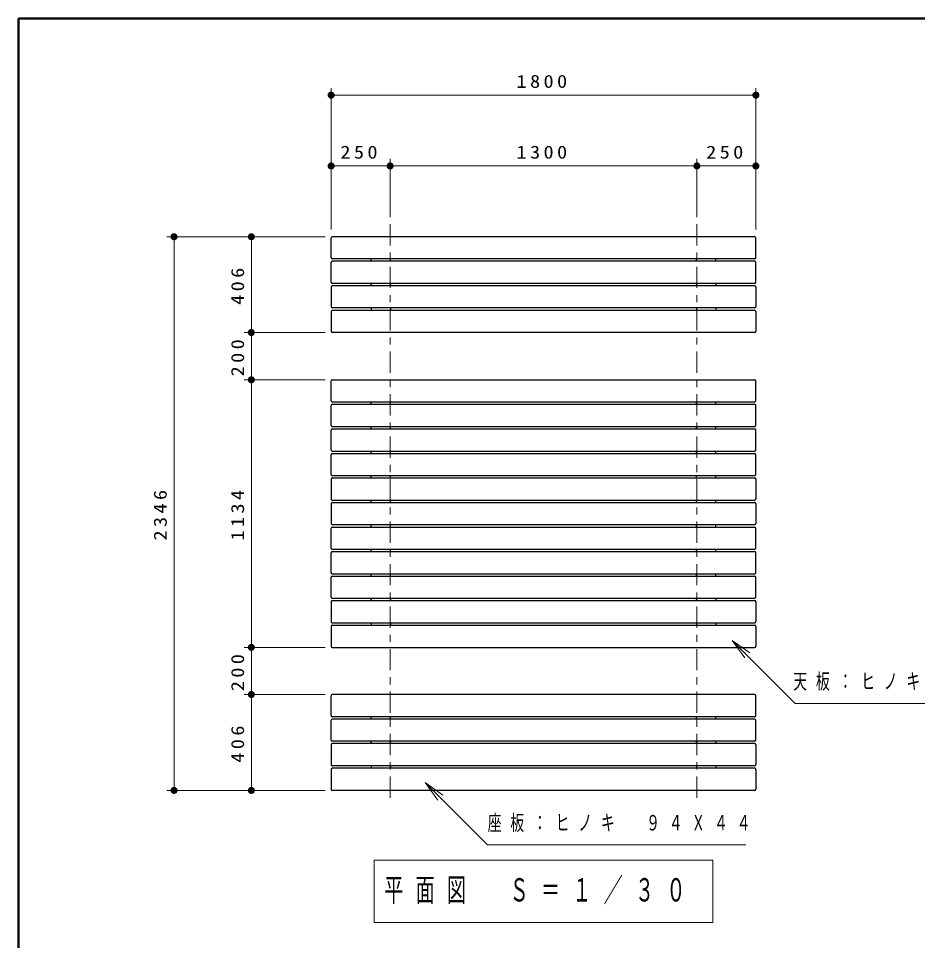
# Model space of a CAD drawing. Units: millimetres on the paper, with parts at other scales. Extents: x -365 to 10, y -38 to 257.
# Drawn here: x -365 to -238, y 126.8 to 257 of the extents above; entities that cross this region are included whole.
import ezdxf

# ---------------------------------------------------------------- set-up
doc = ezdxf.new("R2010")
doc.units = ezdxf.units.MM
doc.linetypes.add('USER2', pattern=[6, 3, -1, 1, -1])
doc.layers.add('LY_1', color=7, linetype='Continuous', lineweight=25)
doc.layers.add('LY_2', color=7, linetype='Continuous', lineweight=13)
doc.styles.add('ＭＳ ゴシック', font='')
doc.styles.get('ＭＳ ゴシック').set_extended_font_data('MS Gothic')

# ---------------------------------------------------------------- blocks, each defined once
blk = doc.blocks.new('filled_dot')
at = {"color": 0, "linetype": 'Continuous', "lineweight": -2, "const_width": 1.25}
blk.add_lwpolyline([(-0.625, 0, 1), (0.625, 0, 1)], format="xyb", close=True, dxfattribs=at)

msp = doc.modelspace()

# ---------------------------------------------------------------- linework, layer by layer
at = {"layer": 'LY_1', "lineweight": 13}
for p, q in [((-320.834, 237.169), (-320.834, 247.169)), ((-320.834, 246.169), (-260.834, 246.169)), ((-260.834, 237.169), (-260.834, 247.169)), ((-320.834, 227.169), (-320.834, 237.169)), ((-312.501, 228.936), (-312.501, 237.169)), ((-269.167, 228.936), (-269.167, 237.169)), ((-260.834, 227.169), (-260.834, 237.169)), ((-320.834, 236.169), (-312.501, 236.169)), ((-312.501, 236.169), (-269.167, 236.169)), ((-269.167, 236.169), (-260.834, 236.169)), ((-333.103, 226.169), (-344.023, 226.169)), ((-343.023, 147.969), (-343.023, 226.169)), ((-321.667, 226.169), (-333.103, 226.169)), ((-332.103, 212.635), (-332.103, 226.169)), ((-321.667, 212.635), (-333.103, 212.635)), ((-332.103, 205.969), (-332.103, 212.635)), ((-321.667, 205.969), (-333.103, 205.969)), ((-332.103, 168.169), (-332.103, 205.969)), ((-321.667, 168.169), (-333.103, 168.169)), ((-332.103, 161.502), (-332.103, 168.169)), ((-262.399, 166.674), (-264.166, 169.149)), ((-264.166, 169.149), (-261.691, 167.382)), ((-264.166, 169.149), (-262.045, 167.028)), ((-321.667, 161.502), (-333.103, 161.502)), ((-332.103, 147.969), (-332.103, 161.502)), ((-305.773, 146.595), (-307.541, 149.07)), ((-307.541, 149.07), (-305.066, 147.302)), ((-307.541, 149.07), (-305.419, 146.948)), ((-333.103, 147.969), (-344.023, 147.969)), ((-321.667, 147.969), (-333.103, 147.969)), ((-314.734, 138.127), (-314.734, 129.327)), ((-266.934, 138.127), (-314.734, 138.127)), ((-266.934, 129.327), (-266.934, 138.127)), ((-314.734, 129.327), (-266.934, 129.327))]:
    msp.add_line(p, q, dxfattribs=at)
at = {"layer": 'LY_1', "linetype": 'USER2', "lineweight": 13}
for p, q in [((-312.501, 227.936), (-312.501, 145.995)), ((-269.167, 227.936), (-269.167, 145.995))]:
    msp.add_line(p, q, dxfattribs=at)
at = {"layer": 'LY_1', "color": 4}
for p, q in [((-320.834, 223.202), (-320.834, 226.002)), ((-261.001, 226.169), (-320.667, 226.169)), ((-260.835, 223.202), (-260.835, 226.002)), ((-261.001, 223.035), (-320.667, 223.035)), ((-320.834, 219.735), (-320.834, 222.535)), ((-261.001, 222.702), (-320.667, 222.702)), ((-260.835, 219.735), (-260.835, 222.535)), ((-320.834, 219.069), (-320.834, 216.269)), ((-261.001, 219.569), (-320.667, 219.569)), ((-261.001, 219.235), (-320.667, 219.235)), ((-260.835, 219.069), (-260.835, 216.269)), ((-320.834, 215.602), (-320.834, 212.802)), ((-261.001, 216.102), (-320.667, 216.102)), ((-261.001, 215.769), (-320.667, 215.769)), ((-260.835, 215.602), (-260.835, 212.802)), ((-261.001, 212.635), (-320.667, 212.635)), ((-320.834, 203.002), (-320.834, 205.802)), ((-320.667, 205.969), (-261.001, 205.969)), ((-260.834, 203.002), (-260.834, 205.802)), ((-320.834, 199.535), (-320.834, 202.335)), ((-320.667, 202.835), (-261.001, 202.835)), ((-320.667, 202.502), (-261.001, 202.502)), ((-260.834, 199.535), (-260.834, 202.335)), ((-320.667, 199.369), (-261.001, 199.369)), ((-320.834, 196.069), (-320.834, 198.869)), ((-320.667, 199.035), (-261.001, 199.035)), ((-260.834, 196.069), (-260.834, 198.869)), ((-320.834, 192.602), (-320.834, 195.402)), ((-320.667, 195.902), (-261.001, 195.902)), ((-320.667, 195.569), (-261.001, 195.569)), ((-260.834, 192.602), (-260.834, 195.402)), ((-320.834, 191.935), (-320.834, 189.135)), ((-320.667, 192.435), (-261.001, 192.435)), ((-320.667, 192.102), (-261.001, 192.102)), ((-260.834, 191.935), (-260.834, 189.135)), ((-320.667, 188.969), (-261.001, 188.969)), ((-320.834, 188.469), (-320.834, 185.669)), ((-320.667, 188.635), (-261.001, 188.635)), ((-260.834, 188.469), (-260.834, 185.669)), ((-320.834, 182.202), (-320.834, 185.002)), ((-320.667, 185.502), (-261.001, 185.502)), ((-320.667, 185.169), (-261.001, 185.169)), ((-260.834, 182.202), (-260.834, 185.002)), ((-320.834, 178.735), (-320.834, 181.535)), ((-320.667, 182.035), (-261.001, 182.035)), ((-320.667, 181.702), (-261.001, 181.702)), ((-260.834, 178.735), (-260.834, 181.535)), ((-320.667, 178.569), (-261.001, 178.569)), ((-320.834, 175.269), (-320.834, 178.069)), ((-320.667, 178.235), (-261.001, 178.235)), ((-260.834, 175.269), (-260.834, 178.069)), ((-320.834, 174.602), (-320.834, 171.802)), ((-320.667, 175.102), (-261.001, 175.102)), ((-320.667, 174.769), (-261.001, 174.769)), ((-260.834, 174.602), (-260.834, 171.802)), ((-320.834, 171.135), (-320.834, 168.335)), ((-320.667, 171.635), (-261.001, 171.635)), ((-320.667, 171.302), (-261.001, 171.302)), ((-260.834, 171.135), (-260.834, 168.335)), ((-320.667, 168.169), (-261.001, 168.169)), ((-261.001, 161.502), (-320.667, 161.502)), ((-320.834, 158.535), (-320.834, 161.335)), ((-260.835, 158.535), (-260.835, 161.335)), ((-320.834, 155.069), (-320.834, 157.869)), ((-261.001, 158.369), (-320.667, 158.369)), ((-261.001, 158.035), (-320.667, 158.035)), ((-260.835, 155.069), (-260.835, 157.869)), ((-320.834, 154.402), (-320.834, 151.602)), ((-261.001, 154.902), (-320.667, 154.902)), ((-261.001, 154.569), (-320.667, 154.569)), ((-260.835, 154.402), (-260.835, 151.602)), ((-261.001, 151.435), (-320.667, 151.435)), ((-261.001, 151.102), (-320.667, 151.102)), ((-320.834, 150.935), (-320.834, 148.135)), ((-260.835, 150.935), (-260.835, 148.135)), ((-261.001, 147.969), (-320.667, 147.969))]:
    msp.add_line(p, q, dxfattribs=at)
at = {"layer": 'LY_1'}
for p, q in [((-315.167, 222.702), (-315.167, 223.035)), ((-312.426, 222.702), (-312.426, 223.035)), ((-269.243, 222.702), (-269.243, 223.035)), ((-266.501, 222.702), (-266.501, 223.035)), ((-315.167, 219.402), (-315.167, 219.569)), ((-315.167, 219.402), (-315.167, 219.235)), ((-312.426, 219.402), (-312.426, 219.569)), ((-312.426, 219.402), (-312.426, 219.235)), ((-269.243, 219.402), (-269.243, 219.569)), ((-269.243, 219.402), (-269.243, 219.235)), ((-266.501, 219.402), (-266.501, 219.569)), ((-266.501, 219.402), (-266.501, 219.235)), ((-315.167, 216.102), (-315.167, 215.769)), ((-312.426, 216.102), (-312.426, 215.769)), ((-269.243, 216.102), (-269.243, 215.769)), ((-266.501, 216.102), (-266.501, 215.769)), ((-315.167, 202.502), (-315.167, 202.835)), ((-312.426, 202.502), (-312.426, 202.835)), ((-269.242, 202.502), (-269.242, 202.835)), ((-266.501, 202.502), (-266.501, 202.835)), ((-315.167, 199.035), (-315.167, 199.369)), ((-312.426, 199.035), (-312.426, 199.369)), ((-269.242, 199.035), (-269.242, 199.369)), ((-266.501, 199.035), (-266.501, 199.369)), ((-315.167, 195.569), (-315.167, 195.902)), ((-312.426, 195.569), (-312.426, 195.902)), ((-269.242, 195.569), (-269.242, 195.902)), ((-266.501, 195.569), (-266.501, 195.902)), ((-315.167, 192.102), (-315.167, 192.435)), ((-312.426, 192.102), (-312.426, 192.435)), ((-269.242, 192.102), (-269.242, 192.435)), ((-266.501, 192.102), (-266.501, 192.435)), ((-315.167, 188.635), (-315.167, 188.969)), ((-312.426, 188.635), (-312.426, 188.969)), ((-269.242, 188.635), (-269.242, 188.969)), ((-266.501, 188.635), (-266.501, 188.969)), ((-315.167, 185.169), (-315.167, 185.502)), ((-312.426, 185.169), (-312.426, 185.502)), ((-269.242, 185.169), (-269.242, 185.502)), ((-266.501, 185.169), (-266.501, 185.502)), ((-315.167, 181.702), (-315.167, 182.035)), ((-312.426, 181.702), (-312.426, 182.035)), ((-269.242, 181.702), (-269.242, 182.035)), ((-266.501, 181.702), (-266.501, 182.035)), ((-315.167, 178.235), (-315.167, 178.569)), ((-312.426, 178.235), (-312.426, 178.569)), ((-269.242, 178.235), (-269.242, 178.569)), ((-266.501, 178.235), (-266.501, 178.569)), ((-315.167, 174.935), (-315.167, 175.102)), ((-315.167, 174.935), (-315.167, 174.769)), ((-312.426, 174.935), (-312.426, 175.102)), ((-312.426, 174.935), (-312.426, 174.769)), ((-269.242, 174.935), (-269.242, 175.102)), ((-269.242, 174.935), (-269.242, 174.769)), ((-266.501, 174.935), (-266.501, 175.102)), ((-266.501, 174.935), (-266.501, 174.769)), ((-315.167, 171.635), (-315.167, 171.302)), ((-312.426, 171.635), (-312.426, 171.302)), ((-269.242, 171.635), (-269.242, 171.302)), ((-266.501, 171.635), (-266.501, 171.302)), ((-315.167, 158.035), (-315.167, 158.369)), ((-312.426, 158.035), (-312.426, 158.369)), ((-269.243, 158.035), (-269.243, 158.369)), ((-266.501, 158.035), (-266.501, 158.369)), ((-315.167, 154.735), (-315.167, 154.902)), ((-315.167, 154.735), (-315.167, 154.569)), ((-312.426, 154.735), (-312.426, 154.902)), ((-312.426, 154.735), (-312.426, 154.569)), ((-269.243, 154.735), (-269.243, 154.902)), ((-269.243, 154.735), (-269.243, 154.569)), ((-266.501, 154.735), (-266.501, 154.902)), ((-266.501, 154.735), (-266.501, 154.569)), ((-315.167, 151.435), (-315.167, 151.102)), ((-312.426, 151.435), (-312.426, 151.102)), ((-269.243, 151.435), (-269.243, 151.102)), ((-266.501, 151.435), (-266.501, 151.102))]:
    msp.add_line(p, q, dxfattribs=at)
at = {"layer": 'LY_1', "lineweight": 13}
for points in [[(-264.166, 169.149), (-255.276, 160.259), (-219.106, 160.259)], [(-307.541, 149.07), (-298.754, 140.283), (-262.266, 140.283)]]:
    msp.add_lwpolyline(points, dxfattribs=at)
at = {"layer": 'LY_1', "color": 4}
for centre, start, end in [((-320.667, 226.002), 90, 180), ((-261.001, 226.002), 360, 90), ((-320.667, 223.202), 180, 270), ((-261.001, 223.202), 270, 0), ((-320.667, 222.535), 90, 180), ((-261.001, 222.535), 360, 90), ((-320.667, 219.735), 180, 270), ((-320.667, 219.069), 90, 180), ((-261.001, 219.735), 270, 0), ((-261.001, 219.069), 360, 90), ((-320.667, 216.269), 180, 270), ((-261.001, 216.269), 270, 0), ((-320.667, 215.602), 90, 180), ((-261.001, 215.602), 360, 90), ((-320.667, 212.802), 180, 270), ((-261.001, 212.802), 270, 0), ((-320.667, 205.802), 90, 180), ((-261.001, 205.802), 0, 90), ((-320.667, 203.002), 179.99999, 270), ((-320.667, 202.335), 90, 180), ((-261.001, 203.002), 270, 0), ((-261.001, 202.335), 0, 90), ((-320.667, 199.535), 179.99999, 270), ((-261.001, 199.535), 270, 0), ((-320.667, 198.869), 90, 180), ((-261.001, 198.869), 0, 90), ((-320.667, 196.069), 179.99999, 270), ((-320.667, 195.402), 90, 180), ((-261.001, 196.069), 270, 0), ((-261.001, 195.402), 0, 90), ((-320.667, 192.602), 179.99999, 270), ((-320.667, 191.935), 90, 180), ((-261.001, 192.602), 270, 0), ((-261.001, 191.935), 0, 90), ((-320.667, 189.135), 179.99999, 270), ((-261.001, 189.135), 270, 0), ((-320.667, 188.469), 90, 180), ((-261.001, 188.469), 0, 90), ((-320.667, 185.669), 179.99999, 270), ((-320.667, 185.002), 90, 180), ((-261.001, 185.669), 270, 0), ((-261.001, 185.002), 0, 90), ((-320.667, 182.202), 179.99999, 270), ((-320.667, 181.535), 90, 180), ((-261.001, 182.202), 270, 0), ((-261.001, 181.535), 0, 90), ((-320.667, 178.735), 179.99999, 270), ((-261.001, 178.735), 270, 0), ((-320.667, 178.069), 90, 180), ((-261.001, 178.069), 0, 90), ((-320.667, 175.269), 179.99999, 270), ((-320.667, 174.602), 90, 180), ((-261.001, 175.269), 270, 0), ((-261.001, 174.602), 0, 90), ((-320.667, 171.802), 179.99999, 270), ((-320.667, 171.135), 90, 180), ((-261.001, 171.802), 270, 0), ((-261.001, 171.135), 0, 90), ((-320.667, 168.335), 179.99999, 270), ((-261.001, 168.335), 270, 0), ((-320.667, 161.335), 90, 180), ((-261.001, 161.335), 360, 90), ((-320.667, 158.535), 180, 270), ((-320.667, 157.869), 90, 180), ((-261.001, 158.535), 270, 0), ((-261.001, 157.869), 360, 90), ((-320.667, 155.069), 180, 270), ((-261.001, 155.069), 270, 0), ((-320.667, 154.402), 90, 180), ((-261.001, 154.402), 360, 90), ((-320.667, 151.602), 180, 270), ((-320.667, 150.935), 90, 180), ((-261.001, 151.602), 270, 0), ((-261.001, 150.935), 360, 90), ((-320.667, 148.135), 180, 270), ((-261.001, 148.135), 270, 0)]:
    msp.add_arc(centre, 0.167, start, end, dxfattribs=at)
at = {"layer": 'LY_2', "lineweight": 50}
for p, q in [((0, 257), (-365, 257)), ((-365, 257), (-365, 0))]:
    msp.add_line(p, q, dxfattribs=at)

# ---------------------------------------------------------------- block references
at = {"layer": 'LY_1', "lineweight": 13, "xscale": 0.4, "yscale": 0.4}
for p in [(-320.834, 246.169), (-320.834, 236.169)]:
    msp.add_blockref('filled_dot', p, dxfattribs=at)
for p, rotation in [((-260.834, 246.169), 180), ((-312.501, 236.169), 180), ((-269.167, 236.169), 180), ((-260.834, 236.169), 180), ((-343.023, 226.169), 270), ((-332.103, 226.169), 270), ((-332.103, 212.635), 90), ((-332.103, 212.635), 270), ((-332.103, 205.969), 90), ((-332.103, 205.969), 270), ((-332.103, 168.169), 90), ((-332.103, 168.169), 270), ((-332.103, 161.502), 90), ((-332.103, 161.502), 270), ((-343.023, 147.969), 90), ((-332.103, 147.969), 90)]:
    msp.add_blockref('filled_dot', p, dxfattribs=dict(at, rotation=rotation))

# ---------------------------------------------------------------- texts
at = {"layer": 'LY_1', "style": 'ＭＳ ゴシック'}
for s, insert, char_height, attachment_point in [('\\T1.33;\\W1.15;1800', (-290.834, 247.169), 1.833, 8), ('\\T1.33;\\W1.15;250', (-316.667, 237.169), 1.833, 8), ('\\T1.33;\\W1.15;1300', (-290.834, 237.169), 1.833, 8), ('\\T1.33;\\W1.15;250', (-265.001, 237.169), 1.833, 8), ('\\T1.64;\\W0.65;天板：ヒノキ\u3000９４Ｘ４４', (-255.553, 163.259), 2.199, 4), ('\\T1.64;\\W0.65;座板：ヒノキ\u3000９４Ｘ４４', (-298.714, 143.283), 2.199, 4), ('\\T1.64;\\W0.6;平面図\u3000Ｓ＝１／３０', (-313.334, 133.727), 3.299, 4)]:
    msp.add_mtext(s, dxfattribs=dict(at, insert=insert, char_height=char_height, attachment_point=attachment_point))
at = {"layer": 'LY_1', "char_height": 1.833, "attachment_point": 8, "rotation": 90, "style": 'ＭＳ ゴシック'}
for s, insert in [('\\T1.33;\\W1.15;406', (-333.103, 219.402)), ('\\T1.33;\\W1.15;200', (-333.103, 209.302)), ('\\T1.33;\\W1.15;2346', (-344.023, 187.069)), ('\\T1.33;\\W1.15;1134', (-333.103, 187.069)), ('\\T1.33;\\W1.15;200', (-333.103, 164.835)), ('\\T1.33;\\W1.15;406', (-333.103, 154.735))]:
    msp.add_mtext(s, dxfattribs=dict(at, insert=insert))

doc.saveas('drawing.dxf')
